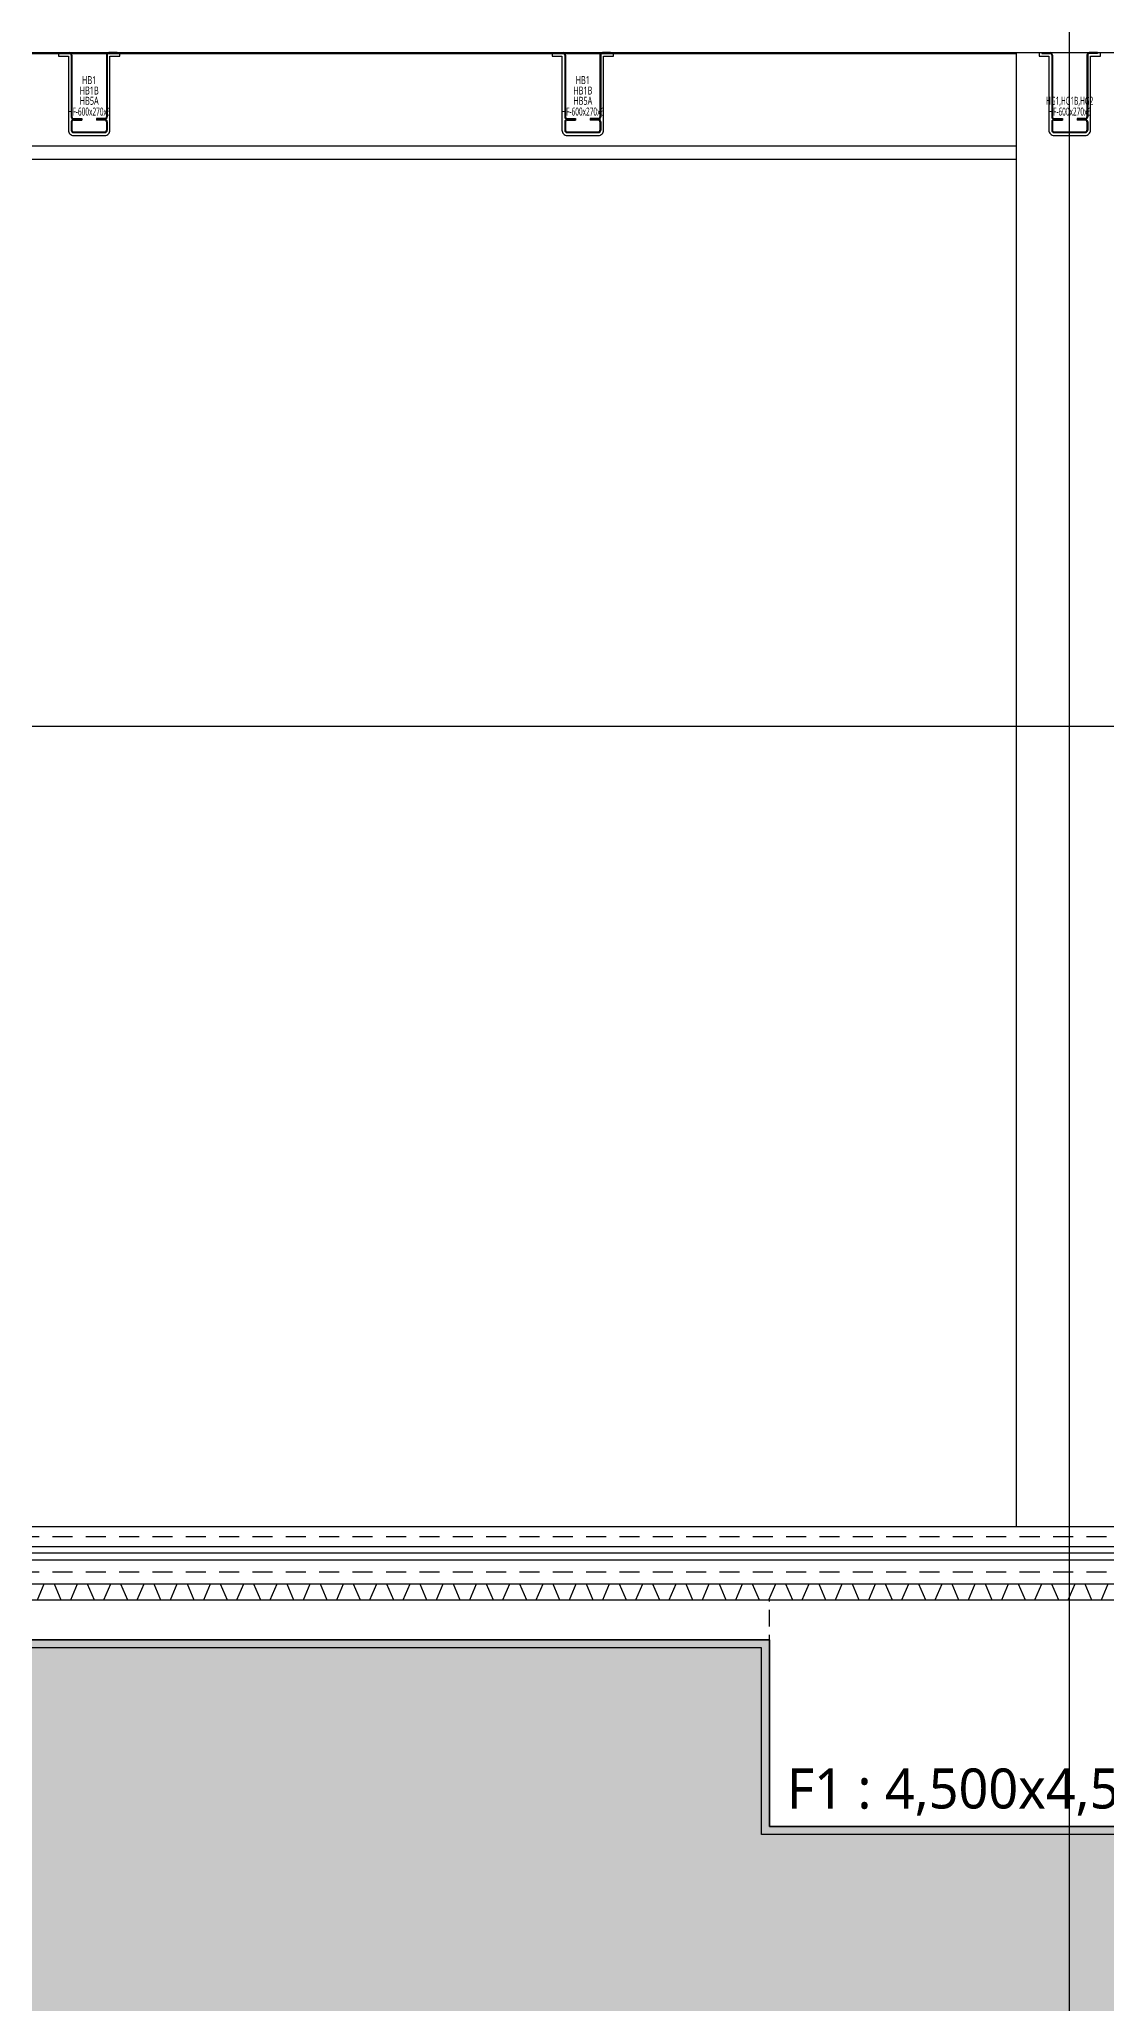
# Model space of a CAD drawing. Header units: millimetres. Extents: x 35054840 to 35483341, y -1288013 to -991013.
# Drawn here: x 35263512 to 35271514, y -1242370 to -1227643 of the extents above; entities that cross this region are included whole.
import ezdxf
from ezdxf.enums import TextEntityAlignment as Align

# ---------------------------------------------------------------- set-up
doc = ezdxf.new("R2010")
doc.units = ezdxf.units.MM
doc.header["$LTSCALE"] = 1000
doc.header["$MEASUREMENT"] = 0
doc.header["$PDSIZE"] = -10
doc.linetypes.add('HID', pattern=[2.5, 1.5, -1])
doc.linetypes.add('HIDDEN2', pattern=[0.1875, 0.125, -0.0625])
doc.layers.get('0').update_dxf_attribs({"linetype": 'CONTINUOUS'})
doc.layers.get('Defpoints').update_dxf_attribs({"color": 161, "linetype": 'CONTINUOUS'})
for name, color, linetype in [('A0-000 XR 단면도$0$250', 250, 'CONTINUOUS'), ('cen', 1, 'CONTINUOUS'), ('con', 2, 'CONTINUOUS'), ('ELE5', 254, 'CONTINUOUS'), ('ELE6', 8, 'CONTINUOUS'), ('FIN', 9, 'CONTINUOUS'), ('FIN(내화피복)', 8, 'CONTINUOUS'), ('HF', 3, 'CONTINUOUS'), ('INS', 9, 'BATTING'), ('KZ_횡단_계획선', 3, 'CONTINUOUS'), ('S-SBEAM-HF', 4, 'CONTINUOUS'), ('S-SGIRDER-HF', 3, 'CONTINUOUS'), ('SASAC 도면명', 2, 'CONTINUOUS'), ('wire-meshes', 1, 'CONTINUOUS'), ('배수판', 5, 'CONTINUOUS'), ('초평탄', 4, 'CONTINUOUS')]:
    doc.layers.add(name, color=color, linetype=linetype)
doc.layers.add('Defpionits(Foundation)', color=161, linetype='HIDDEN2', plot=False)
doc.styles.add('TE', font='malgun_0.ttf')
doc.linetypes.add('BATTING', pattern='A,0.0001,-0.1,[134,ltypeshp.shx,S=0.1,R=0,X=-0.1,Y=0],-0.2,[134,ltypeshp.shx,S=0.1,R=180,X=0.1,Y=0],-0.1', length=0.4001)

# ---------------------------------------------------------------- blocks, each defined once
blk = doc.blocks.new('sdfsgdfdfg')
at = {"layer": 'cen', "ltscale": 0.1}
blk.add_line((34629149, -327809), (34629149, -240916), dxfattribs=at)
at = {"layer": 'cen', "ltscale": 5}
for p, q in [((34536435, -306209), (34739302, -306209)), ((34536435, -312209), (34739302, -312209))]:
    blk.add_line(p, q, dxfattribs=at)
blk = doc.blocks.new('종단면도_1~2층')
at = {"layer": 'con', "ltscale": 0.1}
blk.add_lwpolyline([(34812036, -1226693), (34812036, -1227743), (34890561, -1227743), (34890561, -1228743), (34890811, -1228743)], dxfattribs=at)
blk = doc.blocks.new('*U208')
at = {"layer": 'ELE6', "ltscale": 0.1}
for p, q in [((10200, -8), (0, -8)), ((10200, -700), (0, -700))]:
    blk.add_line(p, q, dxfattribs=at)
blk.add_lwpolyline([(10200, -800), (0, -800), (0, 0), (10200, 0)], close=True, dxfattribs=at)
at = {"layer": 'Defpoints', "style": 'TE'}
blk.add_text('HG11,HG11A,HG12,HG12A : HF-800x270x8', height=60, dxfattribs=at).set_placement((851, -750), align=Align.MIDDLE_CENTER)
blk = doc.blocks.new('HF')
at = {"layer": 'Defpoints'}
blk.add_point((0, 0), dxfattribs=at)
at = {"layer": 'HF', "color": 0, "linetype": 'ByBlock'}
for p, q in [((-209, 0), (-147, 0)), ((-209, 0), (-209, -6)), ((209, 0), (147, 0)), ((209, 0), (209, -6)), ((-209, -6), (-147, -6)), ((-135, -18), (-135, -482)), ((-129, -18), (-129, -482)), ((129, -18), (129, -482)), ((135, -18), (135, -482)), ((209, -6), (147, -6)), ((-135, -518), (-135, -582)), ((-129, -518), (-129, -582)), ((-117, -494), (-55, -494)), ((-117, -500), (-55, -500)), ((-117, -506), (-55, -506)), ((-55, -494), (-55, -500)), ((-55, -500), (-55, -506)), ((117, -494), (55, -494)), ((55, -494), (55, -500)), ((117, -500), (55, -500)), ((55, -500), (55, -506)), ((117, -506), (55, -506)), ((129, -518), (129, -582)), ((135, -518), (135, -582)), ((-117, -594), (117, -594)), ((-117, -600), (117, -600))]:
    blk.add_line(p, q, dxfattribs=at)
for centre, radius, start, end in [((-147, -18), 18, 0, 90), ((-147, -18), 12, 0, 90), ((147, -18), 18, 90, 180), ((147, -18), 12, 90, 180), ((-117, -482), 18, 180, 270), ((-117, -518), 18, 90, 180), ((-117, -582), 18, 180, 270), ((-117, -482), 12, 180, 270), ((-117, -518), 12, 90, 180), ((-117, -582), 12, 180, 270), ((117, -482), 12, 270, 360), ((117, -482), 18, 270, 360), ((117, -518), 18, 0, 90), ((117, -518), 12, 0, 90), ((117, -582), 12, 270, 360), ((117, -582), 18, 270, 360)]:
    blk.add_arc(centre, radius, start, end, dxfattribs=at)
blk = doc.blocks.new('HB1')
at = {"layer": 'S-SBEAM-HF'}
blk.add_blockref('HF', (0, 0), dxfattribs=at)
at = {"layer": 'Defpoints', "style": 'TE'}
for s, width, p in [('HB1B', 0.7, (0, -284)), ('HB1', 0.7, (0, -206)), ('HF-600x270x6', 0.5, (0, -442)), ('HB5A', 0.7, (0, -361))]:
    blk.add_text(s, height=60, dxfattribs=dict(at, width=width)).set_placement(p, align=Align.MIDDLE_CENTER)
blk = doc.blocks.new('HG1')
at = {"layer": 'S-SGIRDER-HF', "ltscale": 0.1}
blk.add_blockref('HF', (0, 0), dxfattribs=at)
at = {"layer": 'Defpoints', "style": 'TE', "width": 0.5}
for s, p in [('HG1,HG1B,HG2', (0, -361)), ('HF-600x270x6', (0, -442))]:
    blk.add_text(s, height=60, dxfattribs=at).set_placement(p, align=Align.MIDDLE_CENTER)
blk = doc.blocks.new('종단면-기초')
at = {"layer": 'Defpionits(Foundation)'}
blk.add_lwpolyline([(39425, 700), (43925, 700), (43925, -1000), (39425, -1000)], close=True, dxfattribs=at)
at = {"layer": 'Defpionits(Foundation)', "ltscale": 100, "style": 'TE'}
blk.add_text('F1 : 4,500x4,500x1,700', height=300, dxfattribs=at).set_placement((39556, -864))

msp = doc.modelspace()

# ---------------------------------------------------------------- hatches: boundary and pattern name
at = {"layer": 'A0-000 XR 단면도$0$250', "ltscale": 0.5}
h = msp.add_hatch(dxfattribs=at)
h.set_pattern_fill('DOTS', color=256, scale=10000)
h.paths.add_polyline_path([(35365540.7, -1228943), (35350034.8, -1228943), (35341932.6, -1228793), (35338216.3, -1228793), (35338216.3, -1228593), (35338186.3, -1228593), (35338186.3, -1241343), (35332186.3, -1241343), (35332186.3, -1239843), (35323186.3, -1239843), (35323186.3, -1241043), (35318286.3, -1241043), (35318286.3, -1239643), (35312361.3, -1239643), (35312361.3, -1241043), (35307561.3, -1241043), (35307561.3, -1239643), (35295636.3, -1239643), (35295636.3, -1241043), (35290836.3, -1241043), (35290836.3, -1239643), (35284486.3, -1239643), (35284486.3, -1241043), (35279986.3, -1241043), (35279986.3, -1239643), (35273486.3, -1239643), (35273486.3, -1241043), (35268986.3, -1241043), (35268986.3, -1239643), (35262486.3, -1239643), (35262486.3, -1241743), (35257986.3, -1241743), (35257986.3, -1240343), (35251686.3, -1240343), (35251686.3, -1242043), (35246786.3, -1242043), (35246786.3, -1240343), (35235761.3, -1240343), (35235761.3, -1241743), (35229561.3, -1241743), (35229561.3, -1240043), (35233486.3, -1240043), (35233486.3, -1239893), (35229561.3, -1239893), (35219391.1, -1240983), (35178527, -1240983), (35178527, -1254393), (35381393.9, -1254393), (35381388.6, -1228943)])

# ---------------------------------------------------------------- linework, layer by layer
at = {"layer": 'con', "ltscale": 0.1, "elevation": 1}
for points in [[(35259411.3, -1238793), (35259611.3, -1238793), (35259611.3, -1239343), (35337386.3, -1239343), (35337386.3, -1228743), (35310811.3, -1228743)], [(35268986.3, -1241043), (35268986.3, -1239643), (35262486.3, -1239643)], [(35323186.3, -1239843), (35323186.3, -1241043), (35318286.3, -1241043), (35318286.3, -1239643), (35312361.3, -1239643), (35312361.3, -1241043), (35307561.3, -1241043), (35307561.3, -1239643), (35295636.3, -1239643), (35295636.3, -1241043), (35290836.3, -1241043), (35290836.3, -1239643), (35284486.3, -1239643), (35284486.3, -1241043), (35279986.3, -1241043), (35279986.3, -1239643), (35273486.3, -1239643), (35273486.3, -1241043), (35268986.3, -1241043)]]:
    msp.add_lwpolyline(points, dxfattribs=at)
at = {"layer": 'Defpoints', "elevation": 1}
msp.add_lwpolyline([(35273486.3, -1241043), (35268986.3, -1241043), (35268986.3, -1239643), (35262486.3, -1239643), (35262486.3, -1241743), (35257986.3, -1241743), (35257986.3, -1240343), (35251686.3, -1240343), (35251686.3, -1242043), (35246786.3, -1242043), (35246786.3, -1240343), (35235761.3, -1240343), (35235761.3, -1241743), (35229561.3, -1241743), (35229561.3, -1240043), (35233486.3, -1240043), (35233486.3, -1239893), (35229561.3, -1239893), (35219391.1, -1240983), (35178527, -1240983)], dxfattribs=at)
at = {"layer": 'ELE5', "ltscale": 1000, "elevation": 1}
msp.add_lwpolyline([(35270836.3, -1227743), (35270836.3, -1238793)], dxfattribs=at)
at = {"layer": 'FIN', "ltscale": 0.1, "elevation": 1}
for points in [[(35229501.3, -1241743), (35235761.3, -1241743), (35235761.3, -1240343), (35246786.3, -1240343), (35246786.3, -1242043), (35251686.3, -1242043), (35251686.3, -1240343), (35257986.3, -1240343), (35257986.3, -1241743), (35262486.3, -1241743), (35262486.3, -1239643), (35268986.3, -1239643), (35268986.3, -1241043), (35273486.3, -1241043)], [(35273546.3, -1241103), (35268926.3, -1241103), (35268926.3, -1239703), (35262546.3, -1239703), (35262546.3, -1241803), (35257926.3, -1241803), (35257926.3, -1240403), (35251746.3, -1240403), (35251746.3, -1242103), (35246726.3, -1242103), (35246726.3, -1240403), (35235821.3, -1240403), (35235821.3, -1241803), (35229501.3, -1241803)]]:
    msp.add_lwpolyline(points, dxfattribs=at)
at = {"layer": 'FIN(내화피복)', "ltscale": 10000, "elevation": 1}
for points in [[(35263656.3, -1227743), (35263656.3, -1227770), (35263730.3, -1227770), (35263730.3, -1228325, 0.4142136), (35263769.3, -1228364), (35264003.3, -1228364, 0.4142136), (35264042.3, -1228325), (35264042.3, -1227770), (35264116.3, -1227770), (35264116.3, -1227743)], [(35267356.3, -1227743), (35267356.3, -1227770), (35267430.3, -1227770), (35267430.3, -1228325, 0.4142136), (35267469.3, -1228364), (35267703.3, -1228364, 0.4142136), (35267742.3, -1228325), (35267742.3, -1227770), (35267816.3, -1227770), (35267816.3, -1227743)], [(35271006.3, -1227743), (35271006.3, -1227770), (35271080.3, -1227770), (35271080.3, -1228325, 0.4142136), (35271119.3, -1228364), (35271353.3, -1228364, 0.4142136), (35271392.3, -1228325), (35271392.3, -1227770), (35271466.3, -1227770), (35271466.3, -1227743)]]:
    msp.add_lwpolyline(points, format="xyb", dxfattribs=at)
at = {"layer": 'INS', "ltscale": 0.12, "elevation": 1}
msp.add_lwpolyline([(35337386.3, -1238993), (35259611.3, -1238993)], dxfattribs=at)
at = {"layer": 'KZ_횡단_계획선'}
msp.add_lwpolyline([(35178527, -1240983), (35219391.1, -1240983), (35229561.3, -1239893), (35233486.3, -1239893), (35233486.3, -1240043), (35229561.3, -1240043), (35229561.3, -1241743), (35235761.3, -1241743), (35235761.3, -1240343), (35246786.3, -1240343), (35246786.3, -1242043), (35251686.3, -1242043), (35251686.3, -1240343), (35257986.3, -1240343), (35257986.3, -1241743), (35262486.3, -1241743), (35262486.3, -1239643), (35268986.3, -1239643), (35268986.3, -1241043), (35273486.3, -1241043)], dxfattribs=at)
at = {"layer": 'wire-meshes', "linetype": 'HID', "ltscale": 0.1}
for p, q in [((35259611.3, -1238868, 1), (35337386.3, -1238868, 1)), ((35259611.3, -1239133, 1), (35337386.3, -1239133, 1))]:
    msp.add_line(p, q, dxfattribs=at)
at = {"layer": '배수판', "elevation": 1}
msp.add_lwpolyline([(35263498.2, -1239343), (35263549.5, -1239223), (35263622.9, -1239223), (35263674.1, -1239343), (35263747.5, -1239343), (35263798.8, -1239223), (35263872.1, -1239223), (35263923.4, -1239343), (35263996.7, -1239343), (35264048, -1239223), (35264121.4, -1239223), (35264172.7, -1239343), (35264246, -1239343), (35264297.3, -1239223), (35264370.6, -1239223), (35264421.9, -1239343), (35264495.2, -1239343), (35264546.5, -1239223), (35264619.9, -1239223), (35264671.2, -1239343), (35264744.5, -1239343), (35264795.8, -1239223), (35264869.1, -1239223), (35264920.4, -1239343), (35264993.8, -1239343), (35265045, -1239223), (35265118.4, -1239223), (35265169.7, -1239343), (35265243, -1239343), (35265294.3, -1239223), (35265367.6, -1239223), (35265418.9, -1239343), (35265492.3, -1239343), (35265543.6, -1239223), (35265616.9, -1239223), (35265668.2, -1239343), (35265741.5, -1239343), (35265792.8, -1239223), (35265866.1, -1239223), (35265917.4, -1239343), (35265990.8, -1239343), (35266042.1, -1239223), (35266115.4, -1239223), (35266166.7, -1239343), (35266240, -1239343), (35266291.3, -1239223), (35266364.7, -1239223), (35266415.9, -1239343), (35266489.3, -1239343), (35266540.6, -1239223), (35266613.9, -1239223), (35266665.2, -1239343), (35266738.5, -1239343), (35266789.8, -1239223), (35266863.2, -1239223), (35266914.5, -1239343), (35266987.8, -1239343), (35267039.1, -1239223), (35267112.4, -1239223), (35267163.7, -1239343), (35267237, -1239343), (35267288.3, -1239223), (35267361.7, -1239223), (35267413, -1239343), (35267486.3, -1239343), (35267537.6, -1239223), (35267610.9, -1239223), (35267662.2, -1239343), (35267735.6, -1239343), (35267786.8, -1239223), (35267860.2, -1239223), (35267911.5, -1239343), (35267984.8, -1239343), (35268036.1, -1239223), (35268109.4, -1239223), (35268160.7, -1239343), (35268234.1, -1239343), (35268285.4, -1239223), (35268358.7, -1239223), (35268410, -1239343), (35268483.3, -1239343), (35268534.6, -1239223), (35268607.9, -1239223), (35268659.2, -1239343), (35268732.6, -1239343), (35268783.9, -1239223), (35268857.2, -1239223), (35268908.5, -1239343), (35268981.8, -1239343), (35269033.1, -1239223), (35269106.5, -1239223), (35269157.7, -1239343), (35269231.1, -1239343), (35269282.4, -1239223), (35269355.7, -1239223), (35269407, -1239343), (35269480.3, -1239343), (35269531.6, -1239223), (35269605, -1239223), (35269656.3, -1239343), (35269729.6, -1239343), (35269780.9, -1239223), (35269854.2, -1239223), (35269905.5, -1239343), (35269978.8, -1239343), (35270030.1, -1239223), (35270103.5, -1239223), (35270154.8, -1239343), (35270228.1, -1239343), (35270279.4, -1239223), (35270352.7, -1239223), (35270404, -1239343), (35270477.4, -1239343), (35270528.6, -1239223), (35270602, -1239223), (35270653.3, -1239343), (35270726.6, -1239343), (35270777.9, -1239223), (35270851.2, -1239223), (35270902.5, -1239343), (35270975.9, -1239343), (35271027.2, -1239223), (35271100.5, -1239223), (35271151.8, -1239343), (35271225.1, -1239343), (35271276.4, -1239223), (35271349.7, -1239223), (35271401, -1239343), (35271474.4, -1239343), (35271525.7, -1239223)], dxfattribs=at)
at = {"layer": '초평탄', "ltscale": 0.1}
for p, q in [((35259611.3, -1238943, 1), (35337386.3, -1238943, 1)), ((35259611.3, -1239043, 1), (35337386.3, -1239043, 1)), ((35259611.3, -1239223, 1), (35337386.3, -1239223, 1))]:
    msp.add_line(p, q, dxfattribs=at)
at = {"layer": '초평탄', "ltscale": 0.1, "elevation": 1}
msp.add_lwpolyline([(35259611.3, -1238793), (35337386.3, -1238793)], dxfattribs=at)

# ---------------------------------------------------------------- block references
for name, p in [('sdfsgdfdfg', (642087, -926584.2, 1)), ('종단면도_1~2층', (420000, 0, 1))]:
    msp.add_blockref(name, p)
at = {"layer": 'ELE6'}
msp.add_blockref('*U208', (35260636.3, -1227743, 1), dxfattribs=at)
at = {"layer": 'S-SBEAM-HF'}
for p in [(35263886.3, -1227743, 1), (35267586.3, -1227743, 1)]:
    msp.add_blockref('HB1', p, dxfattribs=at)
at = {"layer": 'S-SGIRDER-HF', "ltscale": 0.1}
msp.add_blockref('HG1', (35271236.3, -1227743, 1), dxfattribs=at)
at = {"layer": 'SASAC 도면명'}
msp.add_blockref('종단면-기초', (35229561.3, -1240043, 1), dxfattribs=at)

doc.saveas('drawing.dxf')
